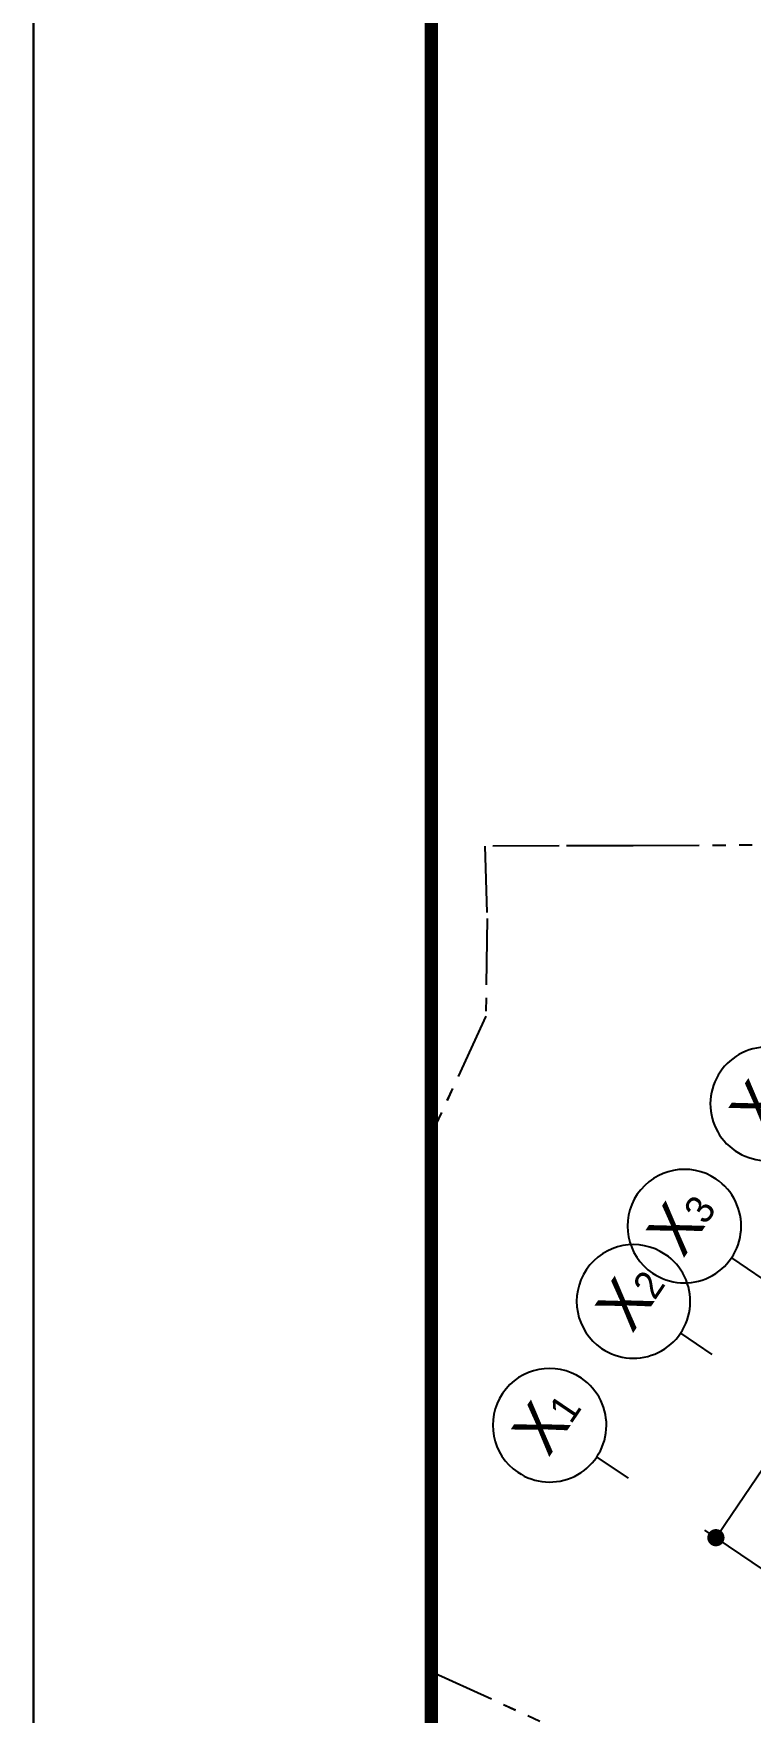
# Model space of a CAD drawing. Header units: millimetres. Extents: x -21000 to 567700, y 435000 to 850800.
# Drawn here: x -21000 to 16852, y 707680 to 796370 of the extents above; entities that cross this region are included whole.
import ezdxf
from ezdxf.xclip import XClip

# ---------------------------------------------------------------- set-up
doc = ezdxf.new("R2010")
doc.units = ezdxf.units.MM
doc.header["$LTSCALE"] = 700
doc.header["$XCLIPFRAME"] = 2
doc.linetypes.add('AB_Pbase$0$주차장기둥$0$PHANTOMX2', pattern=[5, 2.5, -0.5, 0.5, -0.5, 0.5, -0.5])
doc.linetypes.add('AB_Pbase$0$지하1층 동골조$0$PHANTOMX2', pattern=[5, 2.5, -0.5, 0.5, -0.5, 0.5, -0.5])
doc.layers.get('0').update_dxf_attribs({"color": 2})
doc.layers.get('Defpoints').update_dxf_attribs({"color": 171})
for name, color, linetype in [('@방화구획_', 252, 'Continuous'), ('AB_Form$0$FORM', 7, 'Continuous'), ('p_구조전체평면도중심선$0$AXIS', 7, 'Continuous'), ('p_구조전체평면도중심선$0$DIM', 7, 'Continuous'), ('p_구조전체평면도중심선$0$SDIM', 4, 'Continuous')]:
    doc.layers.add(name, color=color, linetype=linetype)
for name, color, linetype, plot in [('AB_Form$0$FORM_X', 161, 'Continuous', False), ('AB_Pbase$0$주차장기둥$0$Defpoints1', 235, 'Continuous', False), ('AB_Pbase$0$지하1층 동골조$0$Defpoints1', 235, 'Continuous', False)]:
    doc.layers.add(name, color=color, linetype=linetype, plot=plot)
doc.styles.add('p_구조전체평면도중심선$0$도면기준$0$울릉도L', font='')
doc.styles.add('p_구조전체평면도중심선$0$돋움', font='')
doc.styles.add('p_구조전체평면도중심선$0$돋음', font='')
doc.styles.get('p_구조전체평면도중심선$0$도면기준$0$울릉도L').set_extended_font_data('Dotum')
doc.styles.get('p_구조전체평면도중심선$0$돋움').set_extended_font_data('Dotum')
doc.styles.get('p_구조전체평면도중심선$0$돋음').set_extended_font_data('Dotum')
doc.dimstyles.new('p_구조전체평면도중심선$0$ADIM', dxfattribs={"dimscale": 700, "dimtxt": 3, "dimasz": 1.5, "dimexe": 1, "dimexo": 1, "dimgap": 1, "dimtad": 1, "dimdec": 0, "dimdsep": 46, "dimtxsty": 'p_구조전체평면도중심선$0$돋움', "dimblk1": 'p_구조전체평면도중심선$0$DOT', "dimblk2": 'p_구조전체평면도중심선$0$DOT', "dimsah": 1, "dimcen": 1, "dimdle": 1.5, "dimclrd": 7, "dimclre": 7, "dimclrt": 3, "dimadec": 0, "dimazin": 0, "dimtfac": 1, "dimtdec": 0, "dimtix": 1, "dimtmove": 2, "dimatfit": 3, "dimldrblk": 'p_구조전체평면도중심선$0$_Dot', "dimfxl": 1, "dimtvp": 1, "dimtolj": 1, "dimtzin": 0, "dimarcsym": 0})

# ---------------------------------------------------------------- blocks, each defined once
blk = doc.blocks.new('AB_Pbase$0$지하1층 동골조')
at = {"layer": 'AB_Pbase$0$지하1층 동골조$0$Defpoints1', "linetype": 'AB_Pbase$0$지하1층 동골조$0$PHANTOMX2', "ltscale": 2}
blk.add_lwpolyline([(52267, 63494), (52187, 90404), (52167, 93904), (52146, 102761), (52127, 110574), (48567, 114104), (23777, 114024), (5377, 113964), (-9913, 113924), (-53313, 113794), (-62003, 113764), (-88373, 113684), (-104793, 113614), (-136310, 113504), (-140191, 113489), (-144113, 113474), (-144001, 109661), (-144061, 104495), (-157748, 74845), (-157283, 74624), (-124863, 59764)], dxfattribs=at)
blk = doc.blocks.new('AB_Pbase$0$AB_Pbase_지하1층_골조')
at = {"layer": 'Defpoints', "ltscale": 1500}
blk.add_lwpolyline([(0, 839949), (493846, 839949), (493846, 445500), (0, 445500)], close=True, dxfattribs=at)
blk = doc.blocks.new('AB_Pbase$0$주차장기둥')
at = {"layer": 'AB_Pbase$0$주차장기둥$0$Defpoints1', "linetype": 'AB_Pbase$0$주차장기둥$0$PHANTOMX2', "ltscale": 2}
blk.add_lwpolyline([(-112215, 123304), (-126143, 146330), (-127963, 149319), (-132543, 156900), (-136583, 163588), (-141453, 164780), (-162661, 151944), (-178402, 142415), (-191487, 134506), (-228621, 112042), (-236055, 107541), (-258617, 93891), (-272655, 85374), (-299614, 69047), (-302933, 67035), (-306287, 65002), (-304227, 61792), (-301618, 57333), (-298079, 24869), (-297567, 24918), (-262124, 28878)], dxfattribs=at)
blk = doc.blocks.new('AB_Pbase')
at = {"layer": 'Defpoints', "ltscale": 1500}
blk.add_lwpolyline([(0, 839949), (493846, 839949), (493846, 445500), (0, 445500)], close=True, dxfattribs=at)
for name, p, rotation in [('AB_Pbase$0$AB_Pbase_지하1층_골조', (0, 0), 359.9999999999999), ('AB_Pbase$0$주차장기둥', (231893, 539971), 329.0000000345588), ('AB_Pbase$0$지하1층 동골조', (146945, 639965), 359.9999999999994)]:
    blk.add_blockref(name, p, dxfattribs=dict(rotation=rotation))
blk = doc.blocks.new('AB_Form')
at = {"layer": 'AB_Form$0$FORM', "const_width": 1}
blk.add_lwpolyline([(30, 15), (827, 15), (827, 578.5), (30, 578.5)], close=True, dxfattribs=at)
at = {"layer": 'AB_Form$0$FORM_X'}
for points in [[(0, 0), (841, 0), (841, 594), (0, 594)], [(735.5, 578.5), (30, 578.5), (30, 15), (735.5, 15)]]:
    blk.add_lwpolyline(points, close=True, dxfattribs=at)
blk = doc.blocks.new('p_구조전체평면도중심선$0$DOT')
at = {"layer": 'p_구조전체평면도중심선$0$SDIM', "color": 0, "linetype": 'ByBlock'}
blk.add_line((-0.5, 0), (-1, 0), dxfattribs=at)
at = {"layer": 'p_구조전체평면도중심선$0$SDIM', "color": 0, "linetype": 'ByBlock', "const_width": 0.5}
blk.add_lwpolyline([(-0.25, 0, 1), (0.25, 0, 1)], format="xyb", close=True, dxfattribs=at)
blk = doc.blocks.new('*D140')
at = {"layer": 'Defpoints', "color": 0, "transparency": 16777216}
for p in [(32563, 90498), (44123, 82680), (-1816, 14757)]:
    blk.add_point(p, dxfattribs=at)
at = {"layer": 'p_구조전체평면도중심선$0$DIM', "color": 7, "lineweight": -2, "transparency": 16777216}
for p, q in [((43543, 83073), (31983, 90890)), ((-12865, 23328), (32053, 89744)), ((-2396, 15149), (-13955, 22966))]:
    blk.add_line(p, q, dxfattribs=at)
at = {"layer": 'p_구조전체평면도중심선$0$DIM', "color": 7, "lineweight": -2, "transparency": 16777216, "xscale": 910, "yscale": 910, "zscale": 910}
for p, rotation in [((32563, 90498), 55.92862985296969), ((-13375, 22574), 235.9286298529697)]:
    blk.add_blockref('p_구조전체평면도중심선$0$DOT', p, dxfattribs=dict(at, rotation=rotation))
at = {"layer": 'p_구조전체평면도중심선$0$DIM', "color": 3, "transparency": 16777216, "insert": (8201, 57478), "char_height": 1960, "attachment_point": 5, "rotation": 55.92863, "style": 'p_구조전체평면도중심선$0$도면기준$0$울릉도L'}
blk.add_mtext('\\A1;82000', dxfattribs=at)
blk = doc.blocks.new('p_구조전체평면도중심선$0$_Dot')
at = {"color": 0, "linetype": 'ByBlock', "lineweight": -2}
blk.add_line((-0.5, 0), (-1, 0), dxfattribs=at)
at = {"color": 0, "linetype": 'ByBlock', "const_width": 0.5}
blk.add_lwpolyline([(-0.25, 0, 1), (0.25, 0, 1)], format="xyb", close=True, dxfattribs=at)
blk = doc.blocks.new('p_구조전체평면도중심선$0$BOMBOM_S')
at = {"layer": 'p_구조전체평면도중심선$0$AXIS', "color": 7}
blk.add_line((0, 0.4), (0, 0), dxfattribs=at)
blk.add_lwpolyline([(-0.6, 1, 1), (0.6, 1, 1), (-0.6, 1, 1)], format="xyb", dxfattribs=at)
at = {"layer": 'p_구조전체평면도중심선$0$AXIS', "color": 1, "style": 'p_구조전체평면도중심선$0$돋음'}
for tag, p, height in [('X', (-0.295, 0.816), 0.4), ('N', (0.129, 0.816), 0.25)]:
    blk.add_attdef(tag, p, '', height=height, dxfattribs=at)
blk = doc.blocks.new('p_구조전체평면도중심선')
at = {"layer": 'p_구조전체평면도중심선$0$AXIS'}
ref = blk.add_blockref('p_구조전체평면도중심선$0$BOMBOM_S', (-6529.3, 42692.5), dxfattribs=dict(at, xscale=5000, yscale=5000, zscale=5000, rotation=55.92862985296891))
ref.add_attrib('X', 'X', (-10733.8, 43757.5), dxfattribs={"color": 1, "height": 2500, "rotation": 55.92863, "style": 'p_구조전체평면도중심선$0$돋음'})
ref.add_attrib('N', '4', (-9548.4, 45510.2), dxfattribs={"color": 1, "height": 1500, "rotation": 55.92863, "style": 'p_구조전체평면도중심선$0$돋음'})
ref = blk.add_blockref('p_구조전체평면도중심선$0$BOMBOM_S', (-10899, 36231.4), dxfattribs=dict(at, xscale=5000, yscale=5000, zscale=5000, rotation=55.92862985296891))
ref.add_attrib('X', 'X', (-15103.5, 37296.5), dxfattribs={"color": 1, "height": 2500, "rotation": 55.92863, "style": 'p_구조전체평면도중심선$0$돋음'})
ref.add_attrib('N', '3', (-13918.2, 39049.1), dxfattribs={"color": 1, "height": 1500, "rotation": 55.92863, "style": 'p_구조전체평면도중심선$0$돋음'})
ref = blk.add_blockref('p_구조전체평면도중심선$0$BOMBOM_S', (-13588.1, 32255.4), dxfattribs=dict(at, xscale=5000, yscale=5000, zscale=5000, rotation=55.92862985296891))
ref.add_attrib('X', 'X', (-17792.6, 33320.4), dxfattribs={"color": 1, "height": 2500, "rotation": 55.92863, "style": 'p_구조전체평면도중심선$0$돋음'})
ref.add_attrib('N', '2', (-16607.3, 35073.1), dxfattribs={"color": 1, "height": 1500, "rotation": 55.92863, "style": 'p_구조전체평면도중심선$0$돋음'})
ref = blk.add_blockref('p_구조전체평면도중심선$0$BOMBOM_S', (-18013.9, 25711.5), dxfattribs=dict(at, xscale=5000, yscale=5000, zscale=5000, rotation=55.92862985296891))
ref.add_attrib('X', 'X', (-22218.4, 26776.5), dxfattribs={"color": 1, "height": 2500, "rotation": 55.92863, "style": 'p_구조전체평면도중심선$0$돋음'})
ref.add_attrib('N', '1', (-21033.1, 28529.2), dxfattribs={"color": 1, "height": 1500, "rotation": 55.92863, "style": 'p_구조전체평면도중심선$0$돋음'})
at = {"layer": 'p_구조전체평면도중심선$0$DIM'}
dim = blk.add_aligned_dim(p1=(-1816, 14756.5), p2=(44122.5, 82680.4), distance=13954.7, dimstyle='p_구조전체평면도중심선$0$ADIM', override={"dimtxt": 2.8, "dimasz": 1.3, "dimtxsty": 'p_구조전체평면도중심선$0$도면기준$0$울릉도L'}, dxfattribs=at)
dim.commit()
dim.dimension.update_dxf_attribs({"geometry": '*D140', "text_midpoint": (8201.3, 57478.1)})

msp = doc.modelspace()

# ---------------------------------------------------------------- block references
ref = msp.add_blockref('AB_Pbase', (0, 0))
XClip(ref).set_block_clipping_path([(-0.000000015, 445500.0000000148), (493845.7187941075, 839949.3912975936)])

# ---------------------------------------------------------------- next in the draw order: linework, layer by layer
at = {"layer": '@방화구획_'}
msp.add_lwpolyline([(-21000, 850800), (567700, 850800), (567700, 435000), (-21000, 435000)], close=True, dxfattribs=at)
at = {"layer": 'Defpoints', "ltscale": 1500}
msp.add_lwpolyline([(0, 839949), (493846, 839949), (493846, 445500), (0, 445500)], close=True, dxfattribs=at)

# ---------------------------------------------------------------- next in the draw order: block references
at = {"xscale": 700, "yscale": 700, "zscale": 700}
msp.add_blockref('AB_Form', (-21000, 435000), dxfattribs=at)
msp.add_blockref('p_구조전체평면도중심선', (28406, 694337))

doc.saveas('drawing.dxf')
